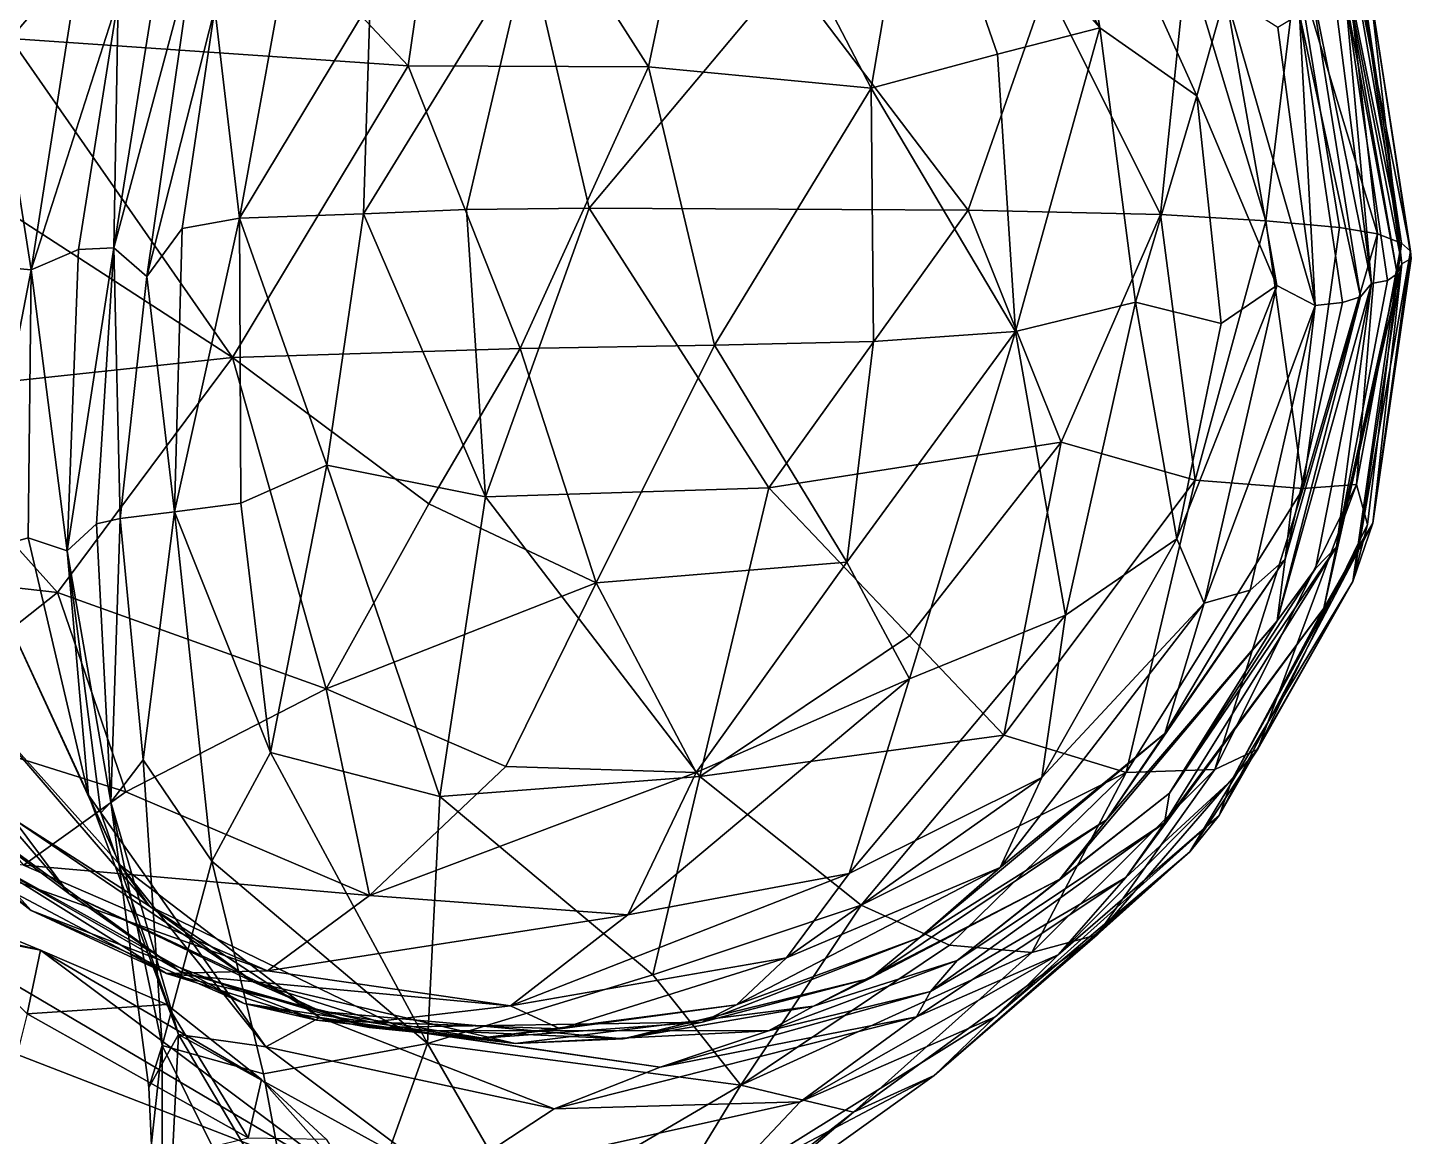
# Model space of a CAD drawing. Extents: x 373697 to 374058, y 6959904 to 6960301.
# Drawn here: x 373921.43 to 373943.44, y 6960143.75 to 6960161.37 of the extents above; entities that cross this region are included whole.
import ezdxf

# ---------------------------------------------------------------- set-up
doc = ezdxf.new("R2010")
doc.units = 0
doc.layers.add('Bht_Fk', color=7, linetype='CONTINUOUS')

msp = doc.modelspace()

# ---------------------------------------------------------------- linework, layer by layer
at = {"layer": 'Bht_Fk'}
for points in [[(373938.482, 6960161.372, 179.162), (373937.889, 6960165.023, 180.767), (373935.149, 6960166.864, 178.325)], [(373935.565, 6960164.664, 177.059), (373938.482, 6960161.372, 179.162), (373935.149, 6960166.864, 178.325)], [(373923.981, 6960164.492, 168.562), (373927.479, 6960160.769, 169.389), (373928.184, 6960165.635, 171.156)], [(373928.184, 6960165.635, 171.156), (373927.479, 6960160.769, 169.389), (373931.301, 6960160.752, 171.994)], [(373928.184, 6960165.635, 171.156), (373931.301, 6960160.752, 171.994), (373932.276, 6960165.35, 174.069)], [(373931.301, 6960160.752, 171.994), (373934.847, 6960160.411, 174.836), (373932.276, 6960165.35, 174.069)], [(373934.847, 6960160.411, 174.836), (373935.565, 6960164.664, 177.059), (373932.276, 6960165.35, 174.069)], [(373940.484, 6960161.906, 183.214), (373937.889, 6960165.023, 180.767), (373940.027, 6960160.288, 181.228)], [(373940.027, 6960160.288, 181.228), (373937.889, 6960165.023, 180.767), (373938.482, 6960161.372, 179.162)], [(373919.143, 6960164.117, 167.145), (373921.152, 6960161.2, 166.722), (373923.981, 6960164.492, 168.562)], [(373923.981, 6960164.492, 168.562), (373921.152, 6960161.2, 166.722), (373927.479, 6960160.769, 169.389)], [(373935.565, 6960164.664, 177.059), (373934.847, 6960160.411, 174.836), (373936.858, 6960160.955, 176.953)], [(373935.565, 6960164.664, 177.059), (373936.858, 6960160.955, 176.953), (373938.482, 6960161.372, 179.162)], [(373921.483, 6960157.525, 187.775), (373920.794, 6960161.884, 185.934), (373922.378, 6960163.26, 188.098)], [(373922.378, 6960163.26, 188.098), (373922.868, 6960161.835, 190.005), (373921.483, 6960157.525, 187.775)], [(373925.662, 6960163.109, 197.487), (373924.797, 6960158.343, 197.126), (373924.406, 6960161.679, 195.407)], [(373924.797, 6960158.343, 197.126), (373925.662, 6960163.109, 197.487), (373926.874, 6960161.791, 199.501)], [(373942.782, 6960161.967, 197.282), (373943.424, 6960157.819, 198.973), (373942.379, 6960163.124, 199.216)], [(373942.379, 6960163.124, 199.216), (373943.282, 6960157.95, 200.852), (373942.608, 6960162.43, 200.641)], [(373942.379, 6960163.124, 199.216), (373943.424, 6960157.819, 198.973), (373943.282, 6960157.95, 200.852)], [(373923.32, 6960157.419, 193.526), (373922.794, 6960157.873, 191.502), (373924.069, 6960162.615, 193.587)], [(373922.794, 6960157.873, 191.502), (373923.524, 6960162.426, 191.789), (373924.069, 6960162.615, 193.587)], [(373924.069, 6960162.615, 193.587), (373924.406, 6960161.679, 195.407), (373923.32, 6960157.419, 193.526)], [(373929.388, 6960162.673, 201.831), (373926.77, 6960158.415, 199.8), (373926.874, 6960161.791, 199.501)], [(373929.388, 6960162.673, 201.831), (373928.407, 6960158.484, 201.545), (373926.77, 6960158.415, 199.8)], [(373928.407, 6960158.484, 201.545), (373929.388, 6960162.673, 201.831), (373930.357, 6960158.505, 203.775)], [(373930.357, 6960158.505, 203.775), (373929.388, 6960162.673, 201.831), (373933.511, 6960162.262, 204.576)], [(373942.33, 6960162.532, 194.048), (373943.29, 6960157.621, 195.78), (373942.647, 6960162.073, 195.566)], [(373942.33, 6960162.532, 194.048), (373943.213, 6960157.459, 193.957), (373943.29, 6960157.621, 195.78)], [(373943.213, 6960157.459, 193.957), (373942.33, 6960162.532, 194.048), (373942.391, 6960161.868, 192.099)], [(373922.868, 6960161.835, 190.005), (373923.524, 6960162.426, 191.789), (373922.794, 6960157.873, 191.502)], [(373937.635, 6960162.04, 205.282), (373939.866, 6960162.472, 204.821), (373939.45, 6960158.405, 205.501)], [(373939.866, 6960162.472, 204.821), (373941.125, 6960158.304, 204.825), (373939.45, 6960158.405, 205.501)], [(373941.125, 6960158.304, 204.825), (373939.866, 6960162.472, 204.821), (373941.619, 6960162.342, 203.623)], [(373942.296, 6960158.196, 203.824), (373941.125, 6960158.304, 204.825), (373941.619, 6960162.342, 203.623)], [(373941.619, 6960162.342, 203.623), (373942.902, 6960158.097, 202.696), (373942.296, 6960158.196, 203.824)], [(373941.619, 6960162.342, 203.623), (373942.454, 6960162.005, 202.094), (373942.902, 6960158.097, 202.696)], [(373943.282, 6960157.95, 200.852), (373942.454, 6960162.005, 202.094), (373942.608, 6960162.43, 200.641)], [(373933.511, 6960162.262, 204.576), (373936.39, 6960158.475, 205.676), (373930.357, 6960158.505, 203.775)], [(373933.511, 6960162.262, 204.576), (373937.635, 6960162.04, 205.282), (373936.39, 6960158.475, 205.676)], [(373941.815, 6960162.208, 188.835), (373941.661, 6960161.584, 186.796), (373942.628, 6960157.094, 188.695)], [(373942.628, 6960157.094, 188.695), (373942.804, 6960157.308, 190.573), (373941.815, 6960162.208, 188.835)], [(373942.804, 6960157.308, 190.573), (373942.238, 6960161.721, 190.362), (373941.815, 6960162.208, 188.835)], [(373943.29, 6960157.621, 195.78), (373942.782, 6960161.967, 197.282), (373942.647, 6960162.073, 195.566)], [(373920.27, 6960157.633, 185.652), (373920.794, 6960161.884, 185.934), (373921.483, 6960157.525, 187.775)], [(373937.635, 6960162.04, 205.282), (373939.45, 6960158.405, 205.501), (373936.39, 6960158.475, 205.676)], [(373940.027, 6960160.288, 181.228), (373941.302, 6960157.275, 183.259), (373940.484, 6960161.906, 183.214)], [(373941.302, 6960157.275, 183.259), (373941.91, 6960156.957, 185.201), (373940.484, 6960161.906, 183.214)], [(373941.91, 6960156.957, 185.201), (373941.313, 6960161.376, 185.01), (373940.484, 6960161.906, 183.214)], [(373942.804, 6960157.308, 190.573), (373942.391, 6960161.868, 192.099), (373942.238, 6960161.721, 190.362)], [(373943.062, 6960157.354, 192.174), (373943.213, 6960157.459, 193.957), (373942.391, 6960161.868, 192.099)], [(373943.062, 6960157.354, 192.174), (373942.391, 6960161.868, 192.099), (373942.804, 6960157.308, 190.573)], [(373943.282, 6960157.95, 200.852), (373942.902, 6960158.097, 202.696), (373942.454, 6960162.005, 202.094)], [(373942.782, 6960161.967, 197.282), (373943.439, 6960157.706, 197.369), (373943.424, 6960157.819, 198.973)], [(373943.439, 6960157.706, 197.369), (373942.782, 6960161.967, 197.282), (373943.29, 6960157.621, 195.78)], [(373922.868, 6960161.835, 190.005), (373922.236, 6960157.846, 189.606), (373921.483, 6960157.525, 187.775)], [(373922.236, 6960157.846, 189.606), (373922.868, 6960161.835, 190.005), (373922.794, 6960157.873, 191.502)], [(373923.882, 6960158.183, 195.164), (373923.32, 6960157.419, 193.526), (373924.406, 6960161.679, 195.407)], [(373924.406, 6960161.679, 195.407), (373924.797, 6960158.343, 197.126), (373923.882, 6960158.183, 195.164)], [(373926.77, 6960158.415, 199.8), (373924.797, 6960158.343, 197.126), (373926.874, 6960161.791, 199.501)], [(373941.91, 6960156.957, 185.201), (373941.661, 6960161.584, 186.796), (373941.313, 6960161.376, 185.01)], [(373942.343, 6960157.006, 186.882), (373942.628, 6960157.094, 188.695), (373941.661, 6960161.584, 186.796)], [(373942.343, 6960157.006, 186.882), (373941.661, 6960161.584, 186.796), (373941.91, 6960156.957, 185.201)], [(373924.685, 6960156.13, 167.943), (373921.152, 6960161.2, 166.722), (373921.08, 6960158.467, 166.434)], [(373924.685, 6960156.13, 167.943), (373927.479, 6960160.769, 169.389), (373921.152, 6960161.2, 166.722)], [(373938.482, 6960161.372, 179.162), (373936.858, 6960160.955, 176.953), (373937.141, 6960156.544, 176.8)], [(373939.05, 6960157.008, 179.117), (373938.482, 6960161.372, 179.162), (373937.141, 6960156.544, 176.8)], [(373939.05, 6960157.008, 179.117), (373940.027, 6960160.288, 181.228), (373938.482, 6960161.372, 179.162)], [(373929.262, 6960156.273, 170.402), (373927.479, 6960160.769, 169.389), (373924.685, 6960156.13, 167.943)], [(373931.301, 6960160.752, 171.994), (373927.479, 6960160.769, 169.389), (373929.262, 6960156.273, 170.402)], [(373929.262, 6960156.273, 170.402), (373932.355, 6960156.324, 172.554), (373931.301, 6960160.752, 171.994)], [(373932.355, 6960156.324, 172.554), (373934.847, 6960160.411, 174.836), (373931.301, 6960160.752, 171.994)], [(373934.847, 6960160.411, 174.836), (373937.141, 6960156.544, 176.8), (373936.858, 6960160.955, 176.953)], [(373932.355, 6960156.324, 172.554), (373934.881, 6960156.384, 174.573), (373934.847, 6960160.411, 174.836)], [(373937.141, 6960156.544, 176.8), (373934.847, 6960160.411, 174.836), (373934.881, 6960156.384, 174.573)], [(373940.413, 6960156.673, 181.243), (373940.027, 6960160.288, 181.228), (373939.05, 6960157.008, 179.117)], [(373940.413, 6960156.673, 181.243), (373941.302, 6960157.275, 183.259), (373940.027, 6960160.288, 181.228)], [(373924.685, 6960156.13, 167.943), (373921.08, 6960158.467, 166.434), (373919.081, 6960155.531, 165.958)], [(373923.882, 6960158.183, 195.164), (373924.797, 6960158.343, 197.126), (373923.76, 6960153.676, 194.992)], [(373924.818, 6960153.814, 197.008), (373923.76, 6960153.676, 194.992), (373924.797, 6960158.343, 197.126)], [(373926.186, 6960154.42, 198.929), (373924.797, 6960158.343, 197.126), (373926.77, 6960158.415, 199.8)], [(373924.818, 6960153.814, 197.008), (373924.797, 6960158.343, 197.126), (373926.186, 6960154.42, 198.929)], [(373928.712, 6960153.912, 201.513), (373926.186, 6960154.42, 198.929), (373926.77, 6960158.415, 199.8)], [(373928.407, 6960158.484, 201.545), (373928.712, 6960153.912, 201.513), (373926.77, 6960158.415, 199.8)], [(373928.407, 6960158.484, 201.545), (373930.357, 6960158.505, 203.775), (373928.712, 6960153.912, 201.513)], [(373928.712, 6960153.912, 201.513), (373930.357, 6960158.505, 203.775), (373933.22, 6960154.056, 204.516)], [(373933.22, 6960154.056, 204.516), (373930.357, 6960158.505, 203.775), (373936.39, 6960158.475, 205.676)], [(373937.869, 6960154.786, 205.239), (373933.22, 6960154.056, 204.516), (373936.39, 6960158.475, 205.676)], [(373939.45, 6960158.405, 205.501), (373937.869, 6960154.786, 205.239), (373936.39, 6960158.475, 205.676)], [(373939.45, 6960158.405, 205.501), (373940.001, 6960154.181, 204.647), (373937.869, 6960154.786, 205.239)], [(373941.125, 6960158.304, 204.825), (373940.001, 6960154.181, 204.647), (373939.45, 6960158.405, 205.501)], [(373923.76, 6960153.676, 194.992), (373923.32, 6960157.419, 193.526), (373923.882, 6960158.183, 195.164)], [(373940.001, 6960154.181, 204.647), (373941.125, 6960158.304, 204.825), (373941.716, 6960154.045, 203.433)], [(373941.716, 6960154.045, 203.433), (373941.125, 6960158.304, 204.825), (373942.296, 6960158.196, 203.824)], [(373942.902, 6960158.097, 202.696), (373941.716, 6960154.045, 203.433), (373942.296, 6960158.196, 203.824)], [(373942.902, 6960158.097, 202.696), (373942.568, 6960154.111, 201.922), (373941.716, 6960154.045, 203.433)], [(373943.282, 6960157.95, 200.852), (373942.509, 6960152.566, 198.984), (373942.741, 6960153.477, 200.441)], [(373943.424, 6960157.819, 198.973), (373942.509, 6960152.566, 198.984), (373943.282, 6960157.95, 200.852)], [(373943.282, 6960157.95, 200.852), (373942.568, 6960154.111, 201.922), (373942.902, 6960158.097, 202.696)], [(373942.741, 6960153.477, 200.441), (373942.568, 6960154.111, 201.922), (373943.282, 6960157.95, 200.852)], [(373922.056, 6960153.056, 189.33), (373921.483, 6960157.525, 187.775), (373922.236, 6960157.846, 189.606)], [(373922.519, 6960153.486, 191.264), (373922.056, 6960153.056, 189.33), (373922.794, 6960157.873, 191.502)], [(373922.056, 6960153.056, 189.33), (373922.236, 6960157.846, 189.606), (373922.794, 6960157.873, 191.502)], [(373922.519, 6960153.486, 191.264), (373922.794, 6960157.873, 191.502), (373922.9, 6960153.57, 192.646)], [(373922.794, 6960157.873, 191.502), (373923.32, 6960157.419, 193.526), (373922.9, 6960153.57, 192.646)], [(373942.826, 6960153.497, 197.062), (373942.509, 6960152.566, 198.984), (373943.424, 6960157.819, 198.973)], [(373943.439, 6960157.706, 197.369), (373942.826, 6960153.497, 197.062), (373943.424, 6960157.819, 198.973)], [(373943.29, 6960157.621, 195.78), (373942.826, 6960153.497, 197.062), (373943.439, 6960157.706, 197.369)], [(373920.607, 6960153.025, 185.621), (373920.27, 6960157.633, 185.652), (373921.483, 6960157.525, 187.775)], [(373921.435, 6960153.261, 187.562), (373920.607, 6960153.025, 185.621), (373921.483, 6960157.525, 187.775)], [(373921.435, 6960153.261, 187.562), (373921.483, 6960157.525, 187.775), (373922.056, 6960153.056, 189.33)], [(373942.045, 6960152.145, 193.811), (373942.598, 6960153.122, 195.314), (373943.29, 6960157.621, 195.78)], [(373943.213, 6960157.459, 193.957), (373942.045, 6960152.145, 193.811), (373943.29, 6960157.621, 195.78)], [(373942.251, 6960153.119, 191.809), (373942.045, 6960152.145, 193.811), (373943.213, 6960157.459, 193.957)], [(373942.251, 6960153.119, 191.809), (373943.213, 6960157.459, 193.957), (373943.062, 6960157.354, 192.174)], [(373942.598, 6960153.122, 195.314), (373942.826, 6960153.497, 197.062), (373943.29, 6960157.621, 195.78)], [(373922.9, 6960153.57, 192.646), (373923.32, 6960157.419, 193.526), (373923.76, 6960153.676, 194.992)], [(373941.302, 6960157.275, 183.259), (373939.706, 6960153.246, 180.949), (373940.143, 6960152.224, 182.713)], [(373941.302, 6960157.275, 183.259), (373940.413, 6960156.673, 181.243), (373939.706, 6960153.246, 180.949)], [(373940.143, 6960152.224, 182.713), (373941.91, 6960156.957, 185.201), (373941.302, 6960157.275, 183.259)], [(373941.306, 6960151.942, 188.466), (373941.915, 6960152.773, 190.032), (373942.804, 6960157.308, 190.573)], [(373942.628, 6960157.094, 188.695), (373941.306, 6960151.942, 188.466), (373942.804, 6960157.308, 190.573)], [(373941.915, 6960152.773, 190.032), (373942.251, 6960153.119, 191.809), (373942.804, 6960157.308, 190.573)], [(373942.251, 6960153.119, 191.809), (373943.062, 6960157.354, 192.174), (373942.804, 6960157.308, 190.573)], [(373937.937, 6960152.035, 178.75), (373939.05, 6960157.008, 179.117), (373937.141, 6960156.544, 176.8)], [(373939.706, 6960153.246, 180.949), (373939.05, 6960157.008, 179.117), (373937.937, 6960152.035, 178.75)], [(373939.706, 6960153.246, 180.949), (373940.413, 6960156.673, 181.243), (373939.05, 6960157.008, 179.117)], [(373941.434, 6960152.922, 186.468), (373941.306, 6960151.942, 188.466), (373942.628, 6960157.094, 188.695)], [(373942.343, 6960157.006, 186.882), (373941.434, 6960152.922, 186.468), (373942.628, 6960157.094, 188.695)], [(373941.91, 6960156.957, 185.201), (373941.434, 6960152.922, 186.468), (373942.343, 6960157.006, 186.882)], [(373940.143, 6960152.224, 182.713), (373940.873, 6960152.429, 184.647), (373941.91, 6960156.957, 185.201)], [(373940.873, 6960152.429, 184.647), (373941.434, 6960152.922, 186.468), (373941.91, 6960156.957, 185.201)], [(373932.355, 6960156.324, 172.554), (373934.459, 6960152.878, 174.726), (373934.881, 6960156.384, 174.573)], [(373934.459, 6960152.878, 174.726), (373935.454, 6960151.022, 176.287), (373937.141, 6960156.544, 176.8)], [(373934.881, 6960156.384, 174.573), (373934.459, 6960152.878, 174.726), (373937.141, 6960156.544, 176.8)], [(373935.454, 6960151.022, 176.287), (373937.937, 6960152.035, 178.75), (373937.141, 6960156.544, 176.8)], [(373921.903, 6960152.391, 167.553), (373924.685, 6960156.13, 167.943), (373919.081, 6960155.531, 165.958)], [(373924.685, 6960156.13, 167.943), (373921.903, 6960152.391, 167.553), (373926.176, 6960150.859, 169.83)], [(373927.807, 6960153.802, 169.847), (373929.262, 6960156.273, 170.402), (373924.685, 6960156.13, 167.943)], [(373927.807, 6960153.802, 169.847), (373924.685, 6960156.13, 167.943), (373926.176, 6960150.859, 169.83)], [(373927.807, 6960153.802, 169.847), (373930.472, 6960152.549, 171.771), (373929.262, 6960156.273, 170.402)], [(373929.262, 6960156.273, 170.402), (373930.472, 6960152.549, 171.771), (373932.355, 6960156.324, 172.554)], [(373932.355, 6960156.324, 172.554), (373930.472, 6960152.549, 171.771), (373934.459, 6960152.878, 174.726)], [(373921.903, 6960152.391, 167.553), (373919.081, 6960155.531, 165.958), (373916.417, 6960153.012, 166.053)], [(373937.869, 6960154.786, 205.239), (373935.455, 6960151.705, 204.245), (373933.22, 6960154.056, 204.516)], [(373936.955, 6960150.123, 203.478), (373935.455, 6960151.705, 204.245), (373937.869, 6960154.786, 205.239)], [(373940.001, 6960154.181, 204.647), (373936.955, 6960150.123, 203.478), (373937.869, 6960154.786, 205.239)], [(373925.291, 6960149.851, 196.795), (373924.818, 6960153.814, 197.008), (373926.186, 6960154.42, 198.929)], [(373925.291, 6960149.851, 196.795), (373926.186, 6960154.42, 198.929), (373927.982, 6960149.148, 199.416)], [(373927.982, 6960149.148, 199.416), (373926.186, 6960154.42, 198.929), (373928.712, 6960153.912, 201.513)], [(373940.001, 6960154.181, 204.647), (373938.9, 6960149.529, 202.513), (373936.955, 6960150.123, 203.478)], [(373941.716, 6960154.045, 203.433), (373938.9, 6960149.529, 202.513), (373940.001, 6960154.181, 204.647)], [(373932.121, 6960149.47, 202.37), (373928.712, 6960153.912, 201.513), (373933.22, 6960154.056, 204.516)], [(373935.455, 6960151.705, 204.245), (373932.121, 6960149.47, 202.37), (373933.22, 6960154.056, 204.516)], [(373940.312, 6960149.579, 201.139), (373938.9, 6960149.529, 202.513), (373941.716, 6960154.045, 203.433)], [(373942.568, 6960154.111, 201.922), (373940.312, 6960149.579, 201.139), (373941.716, 6960154.045, 203.433)], [(373942.568, 6960154.111, 201.922), (373940.995, 6960149.902, 199.846), (373940.312, 6960149.579, 201.139)], [(373942.741, 6960153.477, 200.441), (373940.995, 6960149.902, 199.846), (373942.568, 6960154.111, 201.922)], [(373925.291, 6960149.851, 196.795), (373923.76, 6960153.676, 194.992), (373924.818, 6960153.814, 197.008)], [(373930.472, 6960152.549, 171.771), (373927.807, 6960153.802, 169.847), (373926.176, 6960150.859, 169.83)], [(373932.121, 6960149.47, 202.37), (373927.982, 6960149.148, 199.416), (373928.712, 6960153.912, 201.513)], [(373922.056, 6960153.056, 189.33), (373922.519, 6960153.486, 191.264), (373922.748, 6960149.06, 191.28)], [(373922.748, 6960149.06, 191.28), (373922.519, 6960153.486, 191.264), (373922.9, 6960153.57, 192.646)], [(373922.748, 6960149.06, 191.28), (373922.9, 6960153.57, 192.646), (373923.265, 6960149.73, 193.293)], [(373923.265, 6960149.73, 193.293), (373922.9, 6960153.57, 192.646), (373923.76, 6960153.676, 194.992)], [(373924.358, 6960148.119, 195.033), (373923.265, 6960149.73, 193.293), (373923.76, 6960153.676, 194.992)], [(373924.358, 6960148.119, 195.033), (373923.76, 6960153.676, 194.992), (373925.291, 6960149.851, 196.795)], [(373942.826, 6960153.497, 197.062), (373940.381, 6960148.849, 196.269), (373942.509, 6960152.566, 198.984)], [(373940.588, 6960149.418, 194.64), (373940.381, 6960148.849, 196.269), (373942.826, 6960153.497, 197.062)], [(373942.598, 6960153.122, 195.314), (373940.588, 6960149.418, 194.64), (373942.826, 6960153.497, 197.062)], [(373921.435, 6960153.261, 187.562), (373922.393, 6960149.171, 187.898), (373920.607, 6960153.025, 185.621)], [(373922.056, 6960153.056, 189.33), (373922.393, 6960149.171, 187.898), (373921.435, 6960153.261, 187.562)], [(373942.509, 6960152.566, 198.984), (373940.995, 6960149.902, 199.846), (373942.741, 6960153.477, 200.441)], [(373922.589, 6960148.89, 189.469), (373922.056, 6960153.056, 189.33), (373922.748, 6960149.06, 191.28)], [(373922.589, 6960148.89, 189.469), (373922.393, 6960149.171, 187.898), (373922.056, 6960153.056, 189.33)], [(373937.56, 6960149.45, 180.234), (373939.706, 6960153.246, 180.949), (373937.937, 6960152.035, 178.75)], [(373940.143, 6960152.224, 182.713), (373939.706, 6960153.246, 180.949), (373937.56, 6960149.45, 180.234)], [(373939.514, 6960148.73, 190.978), (373942.251, 6960153.119, 191.809), (373939.593, 6960149.203, 189.272)], [(373939.514, 6960148.73, 190.978), (373942.045, 6960152.145, 193.811), (373942.251, 6960153.119, 191.809)], [(373939.593, 6960149.203, 189.272), (373942.251, 6960153.119, 191.809), (373941.915, 6960152.773, 190.032)], [(373942.045, 6960152.145, 193.811), (373940.588, 6960149.418, 194.64), (373942.598, 6960153.122, 195.314)], [(373916.417, 6960153.012, 166.053), (373919.341, 6960150.368, 168.004), (373921.903, 6960152.391, 167.553)], [(373920.463, 6960150.769, 183.833), (373920.607, 6960153.025, 185.621), (373922.898, 6960148.06, 186.221)], [(373922.898, 6960148.06, 186.221), (373920.607, 6960153.025, 185.621), (373922.393, 6960149.171, 187.898)], [(373930.472, 6960152.549, 171.771), (373932.059, 6960149.532, 173.977), (373934.459, 6960152.878, 174.726)], [(373932.059, 6960149.532, 173.977), (373935.454, 6960151.022, 176.287), (373934.459, 6960152.878, 174.726)], [(373938.587, 6960148.781, 185.494), (373941.306, 6960151.942, 188.466), (373941.434, 6960152.922, 186.468)], [(373939.517, 6960150.151, 184.198), (373938.587, 6960148.781, 185.494), (373941.434, 6960152.922, 186.468)], [(373940.873, 6960152.429, 184.647), (373939.517, 6960150.151, 184.198), (373941.434, 6960152.922, 186.468)], [(373939.593, 6960149.203, 189.272), (373941.915, 6960152.773, 190.032), (373941.306, 6960151.942, 188.466)], [(373919.341, 6960150.368, 168.004), (373922.99, 6960149.222, 169.441), (373921.903, 6960152.391, 167.553)], [(373926.176, 6960150.859, 169.83), (373921.903, 6960152.391, 167.553), (373922.99, 6960149.222, 169.441)], [(373929.035, 6960149.626, 171.852), (373930.472, 6960152.549, 171.771), (373926.176, 6960150.859, 169.83)], [(373929.035, 6960149.626, 171.852), (373932.059, 6960149.532, 173.977), (373930.472, 6960152.549, 171.771)], [(373940.143, 6960152.224, 182.713), (373939.517, 6960150.151, 184.198), (373940.873, 6960152.429, 184.647)], [(373942.509, 6960152.566, 198.984), (373939.917, 6960148.27, 198.131), (373940.995, 6960149.902, 199.846)], [(373940.381, 6960148.849, 196.269), (373939.917, 6960148.27, 198.131), (373942.509, 6960152.566, 198.984)], [(373940.143, 6960152.224, 182.713), (373936.896, 6960148.023, 181.705), (373939.517, 6960150.151, 184.198)], [(373936.896, 6960148.023, 181.705), (373940.143, 6960152.224, 182.713), (373937.56, 6960149.45, 180.234)], [(373921.197, 6960148.792, 182.242), (373922.08, 6960147.606, 180.738), (373918.25, 6960152.053, 179.848)], [(373922.08, 6960147.606, 180.738), (373919.722, 6960149.365, 178.761), (373918.25, 6960152.053, 179.848)], [(373934.493, 6960147.926, 177.586), (373937.56, 6960149.45, 180.234), (373937.937, 6960152.035, 178.75)], [(373935.454, 6960151.022, 176.287), (373934.493, 6960147.926, 177.586), (373937.937, 6960152.035, 178.75)], [(373937.845, 6960147.835, 186.999), (373939.593, 6960149.203, 189.272), (373941.306, 6960151.942, 188.466)], [(373937.845, 6960147.835, 186.999), (373941.306, 6960151.942, 188.466), (373938.587, 6960148.781, 185.494)], [(373942.045, 6960152.145, 193.811), (373938.898, 6960147.862, 192.542), (373940.588, 6960149.418, 194.64)], [(373939.514, 6960148.73, 190.978), (373938.898, 6960147.862, 192.542), (373942.045, 6960152.145, 193.811)], [(373917.367, 6960151.896, 174.237), (373920.242, 6960148.428, 176.899), (373921.479, 6960147.337, 175.491)], [(373921.479, 6960147.337, 175.491), (373919.262, 6960149.058, 173.547), (373917.367, 6960151.896, 174.237)], [(373935.455, 6960151.705, 204.245), (373936.955, 6960150.123, 203.478), (373932.121, 6960149.47, 202.37)], [(373922.99, 6960149.222, 169.441), (373926.865, 6960147.574, 172.062), (373926.176, 6960150.859, 169.83)], [(373926.865, 6960147.574, 172.062), (373929.035, 6960149.626, 171.852), (373926.176, 6960150.859, 169.83)], [(373930.973, 6960147.267, 174.863), (373934.493, 6960147.926, 177.586), (373935.454, 6960151.022, 176.287)], [(373930.973, 6960147.267, 174.863), (373935.454, 6960151.022, 176.287), (373932.059, 6960149.532, 173.977)], [(373922.898, 6960148.06, 186.221), (373923.364, 6960147.405, 184.347), (373920.463, 6960150.769, 183.833)], [(373923.364, 6960147.405, 184.347), (373921.197, 6960148.792, 182.242), (373920.463, 6960150.769, 183.833)], [(373919.341, 6960150.368, 168.004), (373921.36, 6960148.056, 170.525), (373922.99, 6960149.222, 169.441)], [(373936.955, 6960150.123, 203.478), (373934.684, 6960147.424, 201.679), (373932.121, 6960149.47, 202.37)], [(373938.9, 6960149.529, 202.513), (373934.684, 6960147.424, 201.679), (373936.955, 6960150.123, 203.478)], [(373935.618, 6960146.906, 182.984), (373938.587, 6960148.781, 185.494), (373939.517, 6960150.151, 184.198)], [(373936.896, 6960148.023, 181.705), (373935.618, 6960146.906, 182.984), (373939.517, 6960150.151, 184.198)], [(373925.291, 6960149.851, 196.795), (373927.788, 6960145.222, 197.458), (373924.358, 6960148.119, 195.033)], [(373927.982, 6960149.148, 199.416), (373927.788, 6960145.222, 197.458), (373925.291, 6960149.851, 196.795)], [(373940.995, 6960149.902, 199.846), (373938.441, 6960146.95, 199.036), (373940.312, 6960149.579, 201.139)], [(373939.917, 6960148.27, 198.131), (373938.441, 6960146.95, 199.036), (373940.995, 6960149.902, 199.846)], [(373922.748, 6960149.06, 191.28), (373923.265, 6960149.73, 193.293), (373923.568, 6960145.19, 193.061)], [(373923.265, 6960149.73, 193.293), (373924.358, 6960148.119, 195.033), (373923.568, 6960145.19, 193.061)], [(373932.059, 6960149.532, 173.977), (373929.035, 6960149.626, 171.852), (373926.865, 6960147.574, 172.062)], [(373926.865, 6960147.574, 172.062), (373930.973, 6960147.267, 174.863), (373932.059, 6960149.532, 173.977)], [(373938.9, 6960149.529, 202.513), (373936.09, 6960146.788, 200.988), (373934.684, 6960147.424, 201.679)], [(373937.402, 6960146.667, 200.036), (373936.09, 6960146.788, 200.988), (373938.9, 6960149.529, 202.513)], [(373940.312, 6960149.579, 201.139), (373937.402, 6960146.667, 200.036), (373938.9, 6960149.529, 202.513)], [(373938.441, 6960146.95, 199.036), (373937.402, 6960146.667, 200.036), (373940.312, 6960149.579, 201.139)], [(373923.84, 6960146.375, 179.651), (373919.722, 6960149.365, 178.761), (373922.08, 6960147.606, 180.738)], [(373923.84, 6960146.375, 179.651), (373920.242, 6960148.428, 176.899), (373919.722, 6960149.365, 178.761)], [(373931.372, 6960146.313, 200.154), (373927.982, 6960149.148, 199.416), (373932.121, 6960149.47, 202.37)], [(373934.684, 6960147.424, 201.679), (373931.372, 6960146.313, 200.154), (373932.121, 6960149.47, 202.37)], [(373933.5, 6960146.582, 179.001), (373936.896, 6960148.023, 181.705), (373937.56, 6960149.45, 180.234)], [(373934.493, 6960147.926, 177.586), (373933.5, 6960146.582, 179.001), (373937.56, 6960149.45, 180.234)], [(373940.588, 6960149.418, 194.64), (373937.822, 6960146.631, 193.773), (373940.381, 6960148.849, 196.269)], [(373937.822, 6960146.631, 193.773), (373940.588, 6960149.418, 194.64), (373938.898, 6960147.862, 192.542)], [(373921.36, 6960148.056, 170.525), (373926.865, 6960147.574, 172.062), (373922.99, 6960149.222, 169.441)], [(373925.216, 6960145.168, 188.868), (373922.393, 6960149.171, 187.898), (373923.824, 6960145.364, 190.083)], [(373922.393, 6960149.171, 187.898), (373922.589, 6960148.89, 189.469), (373923.824, 6960145.364, 190.083)], [(373922.393, 6960149.171, 187.898), (373925.216, 6960145.168, 188.868), (373922.898, 6960148.06, 186.221)], [(373931.372, 6960146.313, 200.154), (373927.788, 6960145.222, 197.458), (373927.982, 6960149.148, 199.416)], [(373939.593, 6960149.203, 189.272), (373936.216, 6960146.544, 188.209), (373939.514, 6960148.73, 190.978)], [(373937.845, 6960147.835, 186.999), (373936.216, 6960146.544, 188.209), (373939.593, 6960149.203, 189.272)], [(373919.262, 6960149.058, 173.547), (373923.636, 6960146.336, 174.51), (373920.11, 6960148.203, 171.881)], [(373921.479, 6960147.337, 175.491), (373923.636, 6960146.336, 174.51), (373919.262, 6960149.058, 173.547)], [(373922.748, 6960149.06, 191.28), (373923.824, 6960145.364, 190.083), (373922.589, 6960148.89, 189.469)], [(373923.568, 6960145.19, 193.061), (373923.351, 6960144.523, 191.264), (373922.748, 6960149.06, 191.28)], [(373923.824, 6960145.364, 190.083), (373922.748, 6960149.06, 191.28), (373923.351, 6960144.523, 191.264)], [(373925.026, 6960146.195, 183.326), (373921.197, 6960148.792, 182.242), (373923.364, 6960147.405, 184.347)], [(373922.08, 6960147.606, 180.738), (373921.197, 6960148.792, 182.242), (373925.026, 6960146.195, 183.326)], [(373938.587, 6960148.781, 185.494), (373934.836, 6960146.263, 184.446), (373937.845, 6960147.835, 186.999)], [(373934.836, 6960146.263, 184.446), (373938.587, 6960148.781, 185.494), (373935.618, 6960146.906, 182.984)], [(373939.514, 6960148.73, 190.978), (373935.79, 6960146.051, 189.791), (373938.898, 6960147.862, 192.542)], [(373935.79, 6960146.051, 189.791), (373939.514, 6960148.73, 190.978), (373936.216, 6960146.544, 188.209)], [(373940.381, 6960148.849, 196.269), (373936.818, 6960145.646, 195.198), (373939.917, 6960148.27, 198.131)], [(373940.381, 6960148.849, 196.269), (373937.822, 6960146.631, 193.773), (373936.818, 6960145.646, 195.198)], [(373924.871, 6960145.86, 177.775), (373920.242, 6960148.428, 176.899), (373923.84, 6960146.375, 179.651)], [(373921.479, 6960147.337, 175.491), (373920.242, 6960148.428, 176.899), (373924.871, 6960145.86, 177.775)], [(373920.11, 6960148.203, 171.881), (373925.244, 6960146.379, 173.29), (373921.36, 6960148.056, 170.525)], [(373920.11, 6960148.203, 171.881), (373923.636, 6960146.336, 174.51), (373925.244, 6960146.379, 173.29)], [(373939.917, 6960148.27, 198.131), (373935.849, 6960144.711, 196.581), (373938.441, 6960146.95, 199.036)], [(373939.917, 6960148.27, 198.131), (373936.818, 6960145.646, 195.198), (373935.849, 6960144.711, 196.581)], [(373921.36, 6960148.056, 170.525), (373925.244, 6960146.379, 173.29), (373926.865, 6960147.574, 172.062)], [(373922.898, 6960148.06, 186.221), (373925.216, 6960145.168, 188.868), (373926.072, 6960145.635, 186.904)], [(373926.072, 6960145.635, 186.904), (373923.364, 6960147.405, 184.347), (373922.898, 6960148.06, 186.221)], [(373924.358, 6960148.119, 195.033), (373925.178, 6960144.739, 195.178), (373923.568, 6960145.19, 193.061)], [(373927.788, 6960145.222, 197.458), (373925.178, 6960144.739, 195.178), (373924.358, 6960148.119, 195.033)], [(373936.896, 6960148.023, 181.705), (373932.705, 6960145.839, 180.439), (373935.618, 6960146.906, 182.984)], [(373932.705, 6960145.839, 180.439), (373936.896, 6960148.023, 181.705), (373933.5, 6960146.582, 179.001)], [(373929.105, 6960145.819, 176.063), (373934.493, 6960147.926, 177.586), (373930.973, 6960147.267, 174.863)], [(373934.493, 6960147.926, 177.586), (373929.105, 6960145.819, 176.063), (373933.5, 6960146.582, 179.001)], [(373936.216, 6960146.544, 188.209), (373937.845, 6960147.835, 186.999), (373933.93, 6960145.815, 185.449)], [(373934.836, 6960146.263, 184.446), (373933.93, 6960145.815, 185.449), (373937.845, 6960147.835, 186.999)], [(373938.898, 6960147.862, 192.542), (373935.569, 6960145.645, 191.411), (373937.822, 6960146.631, 193.773)], [(373935.79, 6960146.051, 189.791), (373935.569, 6960145.645, 191.411), (373938.898, 6960147.862, 192.542)], [(373925.026, 6960146.195, 183.326), (373926.097, 6960145.73, 182.308), (373922.08, 6960147.606, 180.738)], [(373926.097, 6960145.73, 182.308), (373923.84, 6960146.375, 179.651), (373922.08, 6960147.606, 180.738)], [(373930.973, 6960147.267, 174.863), (373926.865, 6960147.574, 172.062), (373925.244, 6960146.379, 173.29)], [(373921.479, 6960147.337, 175.491), (373926.022, 6960145.591, 176.826), (373923.636, 6960146.336, 174.51)], [(373921.479, 6960147.337, 175.491), (373924.871, 6960145.86, 177.775), (373926.022, 6960145.591, 176.826)], [(373927.447, 6960145.429, 185.663), (373923.364, 6960147.405, 184.347), (373926.072, 6960145.635, 186.904)], [(373927.447, 6960145.429, 185.663), (373925.026, 6960146.195, 183.326), (373923.364, 6960147.405, 184.347)], [(373932.773, 6960144.559, 199.097), (373931.372, 6960146.313, 200.154), (373934.684, 6960147.424, 201.679)], [(373936.09, 6960146.788, 200.988), (373932.773, 6960144.559, 199.097), (373934.684, 6960147.424, 201.679)], [(373915.94, 6960147.102, 231.517), (373926.644, 6960142.964, 231.517), (373906.887, 6960140.805, 231.517)], [(373915.94, 6960147.102, 231.517), (373919.392, 6960147.236, 231.517), (373926.644, 6960142.964, 231.517)], [(373921.63, 6960146.708, 231.517), (373919.392, 6960147.236, 231.517), (373920.803, 6960147.043, 231.517)], [(373919.392, 6960147.236, 231.517), (373921.63, 6960146.708, 231.517), (373926.644, 6960142.964, 231.517)], [(373925.244, 6960146.379, 173.29), (373929.105, 6960145.819, 176.063), (373930.973, 6960147.267, 174.863)], [(373920.083, 6960147.011, 231), (373921.63, 6960146.708, 231.517), (373920.803, 6960147.043, 231.517)], [(373921.63, 6960146.708, 231.517), (373920.083, 6960147.011, 231), (373921.417, 6960145.694, 229.949)], [(373935.618, 6960146.906, 182.984), (373932.159, 6960145.563, 181.975), (373934.836, 6960146.263, 184.446)], [(373932.705, 6960145.839, 180.439), (373932.159, 6960145.563, 181.975), (373935.618, 6960146.906, 182.984)], [(373934.567, 6960144.131, 197.883), (373937.402, 6960146.667, 200.036), (373938.441, 6960146.95, 199.036)], [(373935.849, 6960144.711, 196.581), (373934.567, 6960144.131, 197.883), (373938.441, 6960146.95, 199.036)], [(373923.639, 6960145.841, 231.517), (373921.63, 6960146.708, 231.517), (373921.417, 6960145.694, 229.949)], [(373921.63, 6960146.708, 231.517), (373925.148, 6960144.65, 231.517), (373926.644, 6960142.964, 231.517)], [(373923.639, 6960145.841, 231.517), (373925.148, 6960144.65, 231.517), (373921.63, 6960146.708, 231.517)], [(373932.773, 6960144.559, 199.097), (373936.09, 6960146.788, 200.988), (373937.402, 6960146.667, 200.036)], [(373934.567, 6960144.131, 197.883), (373932.773, 6960144.559, 199.097), (373937.402, 6960146.667, 200.036)], [(373929.105, 6960145.819, 176.063), (373929.895, 6960145.458, 178.327), (373933.5, 6960146.582, 179.001)], [(373933.5, 6960146.582, 179.001), (373929.895, 6960145.458, 178.327), (373932.705, 6960145.839, 180.439)], [(373933.213, 6960145.425, 187.341), (373936.216, 6960146.544, 188.209), (373933.93, 6960145.815, 185.449)], [(373933.213, 6960145.425, 187.341), (373935.79, 6960146.051, 189.791), (373936.216, 6960146.544, 188.209)], [(373937.822, 6960146.631, 193.773), (373933.716, 6960144.293, 192.529), (373936.818, 6960145.646, 195.198)], [(373937.822, 6960146.631, 193.773), (373935.569, 6960145.645, 191.411), (373933.716, 6960144.293, 192.529)], [(373923.636, 6960146.336, 174.51), (373929.105, 6960145.819, 176.063), (373925.244, 6960146.379, 173.29)], [(373923.636, 6960146.336, 174.51), (373926.889, 6960145.559, 176.216), (373929.105, 6960145.819, 176.063)], [(373926.022, 6960145.591, 176.826), (373926.889, 6960145.559, 176.216), (373923.636, 6960146.336, 174.51)], [(373926.097, 6960145.73, 182.308), (373926.857, 6960145.479, 180.428), (373923.84, 6960146.375, 179.651)], [(373926.857, 6960145.479, 180.428), (373924.871, 6960145.86, 177.775), (373923.84, 6960146.375, 179.651)], [(373932.773, 6960144.559, 199.097), (373927.788, 6960145.222, 197.458), (373931.372, 6960146.313, 200.154)], [(373930.902, 6960145.296, 183.289), (373933.93, 6960145.815, 185.449), (373934.836, 6960146.263, 184.446)], [(373934.836, 6960146.263, 184.446), (373932.159, 6960145.563, 181.975), (373930.902, 6960145.296, 183.289)], [(373927.447, 6960145.429, 185.663), (373929.181, 6960145.223, 184.478), (373925.026, 6960146.195, 183.326)], [(373929.181, 6960145.223, 184.478), (373926.097, 6960145.73, 182.308), (373925.026, 6960146.195, 183.326)], [(373931.487, 6960144.847, 188.514), (373935.569, 6960145.645, 191.411), (373935.79, 6960146.051, 189.791)], [(373935.79, 6960146.051, 189.791), (373933.213, 6960145.425, 187.341), (373931.487, 6960144.847, 188.514)], [(373921.417, 6960145.694, 229.949), (373924.934, 6960143.723, 230.614), (373923.639, 6960145.841, 231.517)], [(373925.148, 6960144.65, 231.517), (373923.639, 6960145.841, 231.517), (373924.934, 6960143.723, 230.614)], [(373924.871, 6960145.86, 177.775), (373928.59, 6960145.304, 179.232), (373926.022, 6960145.591, 176.826)], [(373926.857, 6960145.479, 180.428), (373928.59, 6960145.304, 179.232), (373924.871, 6960145.86, 177.775)], [(373926.889, 6960145.559, 176.216), (373929.895, 6960145.458, 178.327), (373929.105, 6960145.819, 176.063)], [(373932.705, 6960145.839, 180.439), (373928.59, 6960145.304, 179.232), (373932.159, 6960145.563, 181.975)], [(373932.705, 6960145.839, 180.439), (373929.895, 6960145.458, 178.327), (373928.59, 6960145.304, 179.232)], [(373933.213, 6960145.425, 187.341), (373933.93, 6960145.815, 185.449), (373929.181, 6960145.223, 184.478)], [(373933.93, 6960145.815, 185.449), (373930.902, 6960145.296, 183.289), (373929.181, 6960145.223, 184.478)], [(373921.417, 6960145.694, 229.949), (373920.66, 6960142.684, 227.683), (373924.934, 6960143.723, 230.614)], [(373926.072, 6960145.635, 186.904), (373925.216, 6960145.168, 188.868), (373929.803, 6960144.186, 189.704)], [(373926.022, 6960145.591, 176.826), (373929.895, 6960145.458, 178.327), (373926.889, 6960145.559, 176.216)], [(373926.022, 6960145.591, 176.826), (373928.59, 6960145.304, 179.232), (373929.895, 6960145.458, 178.327)], [(373931.487, 6960144.847, 188.514), (373926.072, 6960145.635, 186.904), (373929.803, 6960144.186, 189.704)], [(373931.487, 6960144.847, 188.514), (373927.447, 6960145.429, 185.663), (373926.072, 6960145.635, 186.904)], [(373929.181, 6960145.223, 184.478), (373930.902, 6960145.296, 183.289), (373926.097, 6960145.73, 182.308)], [(373930.902, 6960145.296, 183.289), (373926.857, 6960145.479, 180.428), (373926.097, 6960145.73, 182.308)], [(373932.159, 6960145.563, 181.975), (373926.857, 6960145.479, 180.428), (373930.902, 6960145.296, 183.289)], [(373932.159, 6960145.563, 181.975), (373928.59, 6960145.304, 179.232), (373926.857, 6960145.479, 180.428)], [(373933.716, 6960144.293, 192.529), (373935.569, 6960145.645, 191.411), (373929.803, 6960144.186, 189.704)], [(373935.569, 6960145.645, 191.411), (373931.487, 6960144.847, 188.514), (373929.803, 6960144.186, 189.704)], [(373936.818, 6960145.646, 195.198), (373932.385, 6960142.887, 193.843), (373935.849, 6960144.711, 196.581)], [(373933.716, 6960144.293, 192.529), (373932.385, 6960142.887, 193.843), (373936.818, 6960145.646, 195.198)], [(373923.824, 6960145.364, 190.083), (373923.351, 6960144.523, 191.264), (373923.56, 6960140.035, 191.22)], [(373925.874, 6960141.901, 190.963), (373923.824, 6960145.364, 190.083), (373923.56, 6960140.035, 191.22)], [(373928.059, 6960143.038, 190.751), (373923.824, 6960145.364, 190.083), (373925.874, 6960141.901, 190.963)], [(373928.059, 6960143.038, 190.751), (373925.216, 6960145.168, 188.868), (373923.824, 6960145.364, 190.083)], [(373931.487, 6960144.847, 188.514), (373933.213, 6960145.425, 187.341), (373927.447, 6960145.429, 185.663)], [(373933.213, 6960145.425, 187.341), (373929.181, 6960145.223, 184.478), (373927.447, 6960145.429, 185.663)], [(373923.568, 6960145.19, 193.061), (373926.011, 6960140.272, 195.283), (373923.055, 6960140.53, 192.765)], [(373923.568, 6960145.19, 193.061), (373923.055, 6960140.53, 192.765), (373923.56, 6960140.035, 191.22)], [(373923.351, 6960144.523, 191.264), (373923.568, 6960145.19, 193.061), (373923.56, 6960140.035, 191.22)], [(373925.178, 6960144.739, 195.178), (373926.011, 6960140.272, 195.283), (373923.568, 6960145.19, 193.061)], [(373925.178, 6960144.739, 195.178), (373927.788, 6960145.222, 197.458), (373926.011, 6960140.272, 195.283)], [(373929.803, 6960144.186, 189.704), (373925.216, 6960145.168, 188.868), (373928.059, 6960143.038, 190.751)], [(373927.788, 6960145.222, 197.458), (373929.333, 6960142.544, 197.143), (373926.011, 6960140.272, 195.283)], [(373927.788, 6960145.222, 197.458), (373932.773, 6960144.559, 199.097), (373929.333, 6960142.544, 197.143)], [(373935.849, 6960144.711, 196.581), (373932.038, 6960141.99, 195.378), (373934.567, 6960144.131, 197.883)], [(373935.849, 6960144.711, 196.581), (373932.385, 6960142.887, 193.843), (373932.038, 6960141.99, 195.378)], [(373926.176, 6960143.699, 231.517), (373925.148, 6960144.65, 231.517), (373924.934, 6960143.723, 230.614)], [(373926.644, 6960142.964, 231.517), (373925.148, 6960144.65, 231.517), (373926.176, 6960143.699, 231.517)], [(373932.773, 6960144.559, 199.097), (373930.654, 6960141.104, 196.254), (373929.333, 6960142.544, 197.143)], [(373932.773, 6960144.559, 199.097), (373934.567, 6960144.131, 197.883), (373930.654, 6960141.104, 196.254)], [(373933.716, 6960144.293, 192.529), (373928.059, 6960143.038, 190.751), (373932.385, 6960142.887, 193.843)], [(373933.716, 6960144.293, 192.529), (373929.803, 6960144.186, 189.704), (373928.059, 6960143.038, 190.751)], [(373934.567, 6960144.131, 197.883), (373932.038, 6960141.99, 195.378), (373930.654, 6960141.104, 196.254)]]:
    msp.add_3dface(points, dxfattribs=at)

doc.saveas('drawing.dxf')
